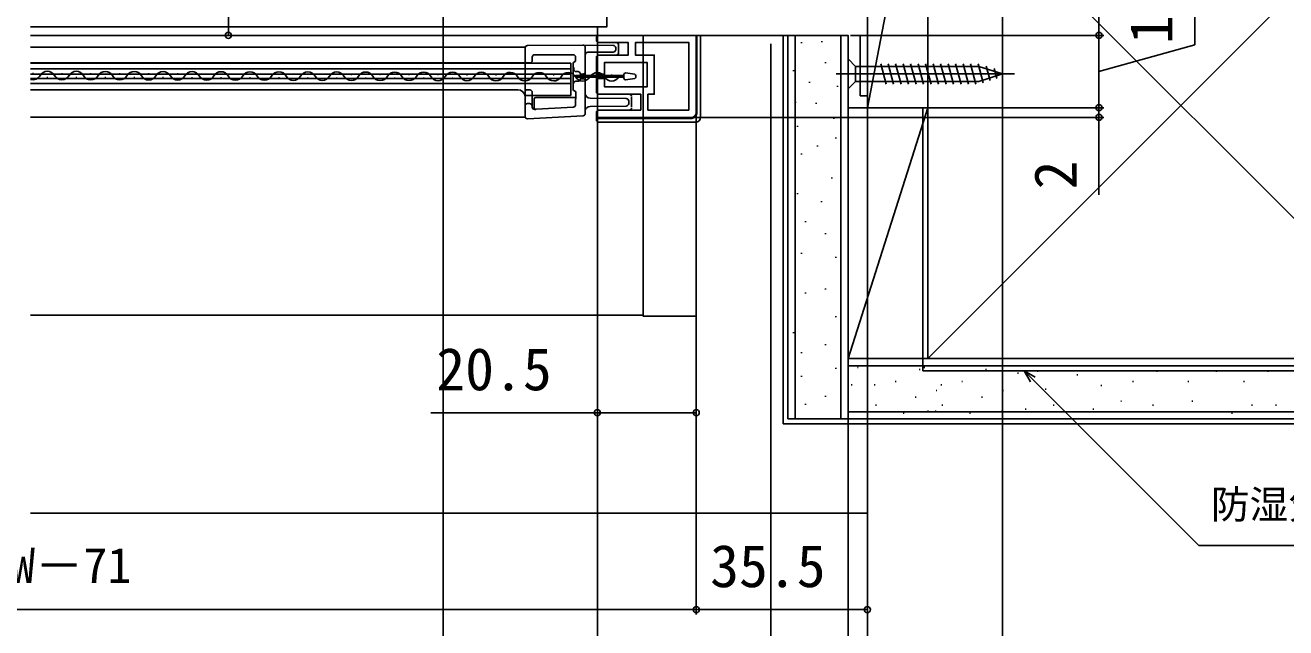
# Model space of a CAD drawing. Units: millimetres, scale not verified. Extents: x -525 to 525, y -783 to 778.
# Drawn here: x 0.4 to 261.7, y -568.5 to -443.6 of the extents above; entities that cross this region are included whole.
import ezdxf
from ezdxf.enums import TextEntityAlignment as Align

# ---------------------------------------------------------------- set-up
doc = ezdxf.new("R2010")
doc.units = ezdxf.units.MM
doc.header["$LTSCALE"] = 4
for name, color, linetype in [('0-2_YKK_11', 7, 'Continuous'), ('0-4_YKK_12', 2, 'Continuous'), ('0-5_YKK_13', 4, 'Continuous'), ('0-7_YKK_D', 6, 'Continuous'), ('0-9_YSS_K', 3, 'Continuous'), ('0-A_YSS_KE', 3, 'Continuous')]:
    doc.layers.add(name, color=color, linetype=linetype)
doc.styles.add('ＭＳ ゴシック', font='')
doc.styles.get('ＭＳ ゴシック').set_extended_font_data('MS Gothic')

msp = doc.modelspace()

# ---------------------------------------------------------------- linework, layer by layer
at = {"layer": '0-2_YKK_11'}
for points in [[(175, -331.7), (175, -392.3), (203, -392.3), (203, -395.7), (201.1, -395.7), (200.6, -395.2), (200.1, -394.7), (175, -394.7), (175, -445.7), (173.5, -445.7), (173.5, -458.2), (175, -458.2), (175, -460.7), (171, -460.7), (171, -445.7), (119, -445.7), (119, -443.9), (121, -443.9), (121, -435.7), (124.3, -435.7)], [(119, -445.7), (139.5, -445.7), (139.5, -461.7)], [(138.5, -462.7), (119, -462.7), (119, -461.2), (128, -461.2), (128, -457.9), (119, -457.9), (119, -454.65), (120.5, -454.65), (120.5, -456.4), (129.3, -456.4), (129.3, -451.3), (120.5, -451.3), (120.5, -453.75), (119, -453.75), (119, -449.8), (125.4, -449.8), (125.4, -447.2), (119, -447.2), (119, -445.7)]]:
    msp.add_lwpolyline(points, dxfattribs=at)
msp.add_lwpolyline([(138, -461.2), (138, -447.2), (126.9, -447.2), (126.9, -449.8), (130.8, -449.8), (130.8, -457.9), (129.5, -457.9), (129.5, -461.2)], close=True, dxfattribs=at)
msp.add_arc((138.5, -461.7), 1, 270.00001, 359.99999, dxfattribs=at)
at = {"layer": '0-4_YKK_12'}
for p, q in [((1.5, -443.9), (119.5, -443.9)), ((1.5, -445.7), (119.5, -445.7)), ((1.5, -448.17), (104, -448.17)), ((104, -448.17), (104, -462.67)), ((1.5, -451.37), (104, -451.37)), ((113.5, -451.47), (1.5, -451.47)), ((113.5, -458.17), (113.5, -451.47)), ((1.5, -452.67), (113.5, -452.67)), ((1.5, -453.72), (113.5, -453.72)), ((1.5, -454.62), (113.5, -454.62)), ((1.871, -453.634), (2.071, -453.634)), ((4.869, -454.401), (5.069, -454.401)), ((7.871, -453.648), (8.071, -453.649)), ((10.869, -454.415), (11.069, -454.416)), ((13.871, -453.662), (14.071, -453.663)), ((16.869, -454.43), (17.069, -454.43)), ((19.871, -453.677), (20.071, -453.677)), ((22.869, -454.444), (23.069, -454.445)), ((25.871, -453.691), (26.071, -453.692)), ((28.869, -454.459), (29.069, -454.459)), ((31.871, -453.706), (32.071, -453.706)), ((34.869, -454.473), (35.069, -454.473)), ((37.871, -453.72), (38.071, -453.721)), ((40.869, -454.487), (41.069, -454.488)), ((43.871, -453.735), (44.071, -453.735)), ((46.869, -454.502), (47.069, -454.502)), ((49.871, -453.749), (50.071, -453.75)), ((52.869, -454.516), (53.069, -454.517)), ((55.871, -453.763), (56.071, -453.764)), ((58.869, -454.531), (59.069, -454.531)), ((61.871, -453.778), (62.071, -453.778)), ((64.869, -454.545), (65.069, -454.546)), ((67.871, -453.792), (68.071, -453.793)), ((70.869, -454.56), (71.069, -454.56)), ((73.871, -453.807), (74.071, -453.807)), ((76.869, -454.574), (77.069, -454.574)), ((79.871, -453.821), (80.071, -453.822)), ((82.869, -454.588), (83.069, -454.589)), ((85.871, -453.836), (86.071, -453.836)), ((88.869, -454.603), (89.069, -454.603)), ((91.871, -453.85), (92.071, -453.851)), ((94.869, -454.617), (95.069, -454.618)), ((97.871, -453.865), (98.071, -453.865)), ((100.869, -454.632), (101.069, -454.632)), ((103.871, -453.879), (104.071, -453.879)), ((106.869, -454.646), (107.069, -454.647)), ((109.871, -453.893), (110.071, -453.894)), ((112.869, -454.661), (113.069, -454.661)), ((115.871, -453.908), (116.071, -453.908)), ((118.869, -454.675), (119.069, -454.676)), ((121.871, -453.922), (122.071, -453.923)), ((1.5, -455.67), (113.5, -455.67)), ((1.5, -456.97), (102.5, -456.97)), ((103.97, -458.17), (113.5, -458.17)), ((171, -460.7), (171.5, -460.7)), ((1.5, -462.67), (104, -462.67)), ((128.5, -503.7), (1.5, -503.7))]:
    msp.add_line(p, q, dxfattribs=at)
for centre, radius, start, end in [((1.972, -453.175), 1.718, 254.05507, 330.65963), ((4.968, -454.859), 1.718, 29.06471, 150.65963), ((7.972, -453.19), 1.718, 209.06471, 330.65963), ((10.968, -454.874), 1.718, 29.06471, 150.65963), ((13.972, -453.204), 1.718, 209.06471, 330.65963), ((16.968, -454.888), 1.718, 29.06471, 150.65963), ((19.972, -453.219), 1.718, 209.06471, 330.65963), ((22.968, -454.903), 1.718, 29.06471, 150.65963), ((25.972, -453.233), 1.718, 209.06471, 330.65963), ((28.968, -454.917), 1.718, 29.06471, 150.65963), ((31.972, -453.248), 1.718, 209.06471, 330.65963), ((34.968, -454.932), 1.718, 29.06471, 150.65963), ((37.972, -453.262), 1.718, 209.06471, 330.65963), ((40.968, -454.946), 1.718, 29.06471, 150.65963), ((43.972, -453.276), 1.718, 209.06471, 330.65963), ((46.968, -454.96), 1.718, 29.06471, 150.65963), ((49.972, -453.291), 1.718, 209.06471, 330.65963), ((52.968, -454.975), 1.718, 29.06471, 150.65963), ((55.972, -453.305), 1.718, 209.06471, 330.65963), ((58.968, -454.989), 1.718, 29.06471, 150.65963), ((61.972, -453.32), 1.718, 209.06471, 330.65963), ((64.968, -455.004), 1.718, 29.06471, 150.65963), ((67.972, -453.334), 1.718, 209.06471, 330.65963), ((70.968, -455.018), 1.718, 29.06471, 150.65963), ((73.972, -453.349), 1.718, 209.06471, 330.65963), ((76.968, -455.033), 1.718, 29.06471, 150.65963), ((79.972, -453.363), 1.718, 209.06471, 330.65963), ((82.968, -455.047), 1.718, 29.06471, 150.65963), ((85.972, -453.377), 1.718, 209.06471, 330.65963), ((88.968, -455.062), 1.718, 29.06471, 150.65963), ((91.972, -453.392), 1.718, 209.06471, 330.65963), ((94.968, -455.076), 1.718, 29.06471, 150.65963), ((97.972, -453.406), 1.718, 209.06471, 330.65963), ((100.968, -455.09), 1.718, 29.06471, 150.65963), ((103.972, -453.421), 1.718, 209.06471, 330.65963), ((106.968, -455.105), 1.718, 29.06471, 150.65963), ((109.972, -453.435), 1.718, 209.06471, 330.65963), ((112.968, -455.119), 1.718, 29.06471, 150.65963), ((115.972, -453.45), 1.718, 209.06471, 330.65963), ((118.968, -455.134), 1.718, 29.06471, 150.65963), ((121.972, -453.464), 1.718, 209.06471, 330.65963), ((102.5, -458.47), 1.5, 0, 90)]:
    msp.add_arc(centre, radius, start, end, dxfattribs=at)
at = {"layer": '0-5_YKK_13'}
for p, q in [((118.8, -446.7), (118.8, -446.2)), ((139.6, -461.9), (139.6, -445.7)), ((104, -448.32), (104, -450.92)), ((122.304, -447.775), (116.004, -447.72)), ((116.5, -452.334), (116.5, -448.22)), ((116.996, -449.216), (122.304, -449.169)), ((122.9, -447.2), (119.3, -447.2)), ((122.8, -448.669), (122.8, -448.275)), ((123.4, -449.3), (123.4, -447.7)), ((104, -457.32), (104, -450.92)), ((104.5, -451.42), (104.873, -451.42)), ((104.873, -451.42), (105, -451.42)), ((105.5, -450.92), (105.5, -450.22)), ((106, -449.72), (114, -449.72)), ((114, -451.512), (114, -456.921)), ((114.5, -450.92), (114.5, -450.22)), ((118.8, -450.3), (118.8, -457.4)), ((122.9, -449.8), (119.3, -449.8)), ((171.001, -450.6), (172.551, -452.15)), ((172.551, -452.15), (198.085, -452.15)), ((177.746, -451.6), (178.871, -455.8)), ((179.299, -451.6), (180.424, -455.8)), ((180.852, -451.6), (181.977, -455.8)), ((182.404, -451.6), (183.53, -455.8)), ((183.957, -451.6), (185.083, -455.8)), ((185.51, -451.6), (186.636, -455.8)), ((187.063, -451.6), (188.189, -455.8)), ((188.616, -451.6), (189.742, -455.8)), ((190.169, -451.6), (191.295, -455.8)), ((191.722, -451.6), (192.847, -455.8)), ((193.275, -451.6), (194.4, -455.8)), ((194.828, -451.6), (195.953, -455.8)), ((196.381, -451.6), (197.506, -455.8)), ((197.934, -451.6), (198.99, -455.541)), ((203.001, -453.7), (198.085, -452.15)), ((199.608, -452.053), (200.422, -455.089)), ((114.127, -452.334), (114.092, -452.72)), ((124.504, -454), (114.504, -454)), ((114.522, -453.22), (114.593, -453.22)), ((114.593, -453.22), (114.592, -453.22)), ((115, -453.22), (114.593, -453.22)), ((115.5, -453.72), (115.5, -453.744)), ((116, -453.744), (115.5, -453.744)), ((115.5, -453.744), (115.5, -454)), ((115.5, -454.4), (115.5, -454.696)), ((115.5, -454.696), (115.5, -454.72)), ((115.5, -454.696), (116, -454.696)), ((116, -453.744), (116, -454)), ((116, -454.4), (116, -454.696)), ((116.5, -453.246), (116.5, -452.334)), ((116.5, -454.042), (116.5, -453.246)), ((116.5, -454.397), (116.5, -454.042)), ((116.5, -455.194), (116.5, -454.397)), ((124.504, -454.605), (124.504, -453.795)), ((124.846, -453.498), (126.746, -453.765)), ((124.846, -454.902), (126.746, -454.635)), ((127.004, -454.338), (127.004, -454.062)), ((168.501, -453.7), (205.501, -453.7)), ((203.001, -453.7), (198.085, -455.25)), ((203.001, -453.7), (198.085, -455.25)), ((201.304, -452.588), (201.854, -454.638)), ((104, -457.32), (104, -460.32)), ((104.961, -457.02), (104.3, -457.02)), ((105, -457.02), (104.961, -457.02)), ((114.593, -455.22), (114.522, -455.22)), ((116.5, -456.106), (116.5, -455.194)), ((116.5, -461.89), (116.5, -456.106)), ((172.551, -455.25), (198.085, -455.25)), ((104.873, -459.82), (104.5, -459.82)), ((104.956, -459.82), (104.873, -459.82)), ((105.5, -460.56), (105.5, -457.52)), ((105.933, -460.748), (105.933, -458.853)), ((106.233, -458.553), (114.267, -458.553)), ((114.503, -458.917), (114.567, -458.853)), ((114.503, -460.076), (114.503, -458.917)), ((114.567, -458.853), (114.567, -457.52)), ((125.004, -458.794), (117.491, -458.729)), ((119.3, -457.9), (125.6, -457.9)), ((125.5, -459.846), (125.5, -459.294)), ((126.1, -458.5), (126.1, -460.5)), ((104, -460.32), (104, -462.493)), ((104.526, -462.992), (116.026, -462.39)), ((106.026, -461.06), (106.248, -461.048)), ((106.248, -461.048), (106.313, -460.98)), ((106.313, -460.98), (114.029, -460.576)), ((117.491, -460.411), (125.004, -460.346)), ((118.8, -461.7), (118.8, -463.2)), ((125.6, -461.2), (119.3, -461.2)), ((118.8, -462.9), (138.6, -462.9)), ((119.3, -463.7), (139.4, -463.7))]:
    msp.add_line(p, q, dxfattribs=at)
for points in [[(140.4, -462.7), (140.4, -445.7), (119.3, -445.7)], [(116.004, -447.72), (116, -447.72), (104.496, -447.82)], [(171.001, -450.6), (171.001, -456.8), (172.551, -455.25), (172.551, -452.15)], [(114.504, -454), (114.504, -454.4), (124.504, -454.4)], [(115, -455.22), (114.593, -455.22), (114.592, -455.22)]]:
    msp.add_lwpolyline(points, dxfattribs=at)
msp.add_lwpolyline([(128.5, -445.7), (139.5, -445.7), (139.5, -503.9), (128.5, -503.9)], close=True, dxfattribs=at)
for centre, radius, start, end in [((119.3, -446.2), 0.5, 90, 180), ((119.3, -446.7), 0.5, 180, 270), ((104.5, -448.32), 0.5, 90.5, 180), ((116, -448.22), 0.5, 0, 89.5), ((117, -449.716), 0.5, 90.5, 180), ((122.3, -448.275), 0.5, 0, 89.5), ((122.3, -448.669), 0.5, 270.5, 0), ((122.9, -447.7), 0.5, 0, 90), ((122.9, -449.3), 0.5, 270, 0), ((104.5, -450.92), 0.5, 180, 270), ((119.3, -450.3), 0.5, 90, 180), ((115, -453.72), 0.5, 0, 90), ((115, -454.72), 0.5, 270, 0), ((116.001, -453.245), 0.499, 269.86814, 359.86749), ((116.001, -455.195), 0.499, 0.13256, 90.13181), ((124.804, -453.795), 0.3, 82, 180), ((124.804, -454.605), 0.3, 180, 278), ((126.704, -454.062), 0.3, 0, 82), ((126.704, -454.338), 0.3, 278, 0), ((104.3, -457.32), 0.3, 90, 180), ((114.522, -455.72), 0.5, 90.00106, 180.00113), ((104.5, -460.32), 0.5, 90, 180), ((117.5, -457.729), 1, 180, 269.5), ((119.3, -457.4), 0.5, 180, 270), ((125, -459.294), 0.5, 0, 89.5), ((125, -459.846), 0.5, 270.5, 0), ((125.6, -458.4), 0.5, 0, 90), ((104.5, -462.493), 0.5, 180, 273), ((114.003, -460.076), 0.5, 273.00166, 359.99834), ((116, -461.89), 0.5, 273, 0), ((117.5, -461.411), 1, 90.5, 180), ((119.3, -461.7), 0.5, 90, 180), ((125.6, -460.7), 0.5, 270, 0), ((138.6, -461.9), 1, 270, 0), ((119.3, -463.2), 0.5, 180, 270), ((139.4, -462.7), 1, 270, 0)]:
    msp.add_arc(centre, radius, start, end, dxfattribs=at)
for centre, major_axis, ratio, start_param, end_param in [((105, -450.92), (0.5, 0), 0.999962, 4.712389, 6.2831853), ((106, -450.22), (0.354, -0.354), 0.999924, 2.3562326, 3.9269527), ((114, -450.22), (-0.354, -0.354), 0.999924, 2.3562326, 3.9269527), ((114.3, -451.512), (-0.212, 0.212), 0.999924, 5.6652293, 7.0685454), ((114.2, -450.92), (-0.212, 0.212), 0.999924, 2.5236367, 3.9269527), ((114.592, -452.72), (-0.337, 0.369), 0.999579, 0.8308003, 2.4007602), ((105, -457.52), (0.5, 0), 0.999962, 6.2831853, 7.8539816), ((114.3, -456.921), (-0.212, -0.212), 0.999924, 5.4978252, 7.0138864), ((114.267, -457.52), (-0.212, -0.212), 0.999924, 2.3562326, 3.8722937), ((104.956, -460.32), (0.5, 0), 0.999962, 6.2831853, 7.8539816), ((106.233, -458.853), (0.212, -0.212), 0.999924, 2.3562326, 3.9269527), ((114.267, -458.853), (-0.212, -0.212), 0.999924, 2.3562326, 3.9269527), ((106, -460.56), (0.344, 0.363), 0.99992, 2.3300547, 3.9531306), ((106.233, -460.748), (0.207, 0.218), 0.99992, 2.3300547, 3.9531306)]:
    msp.add_ellipse(centre, major_axis=major_axis, ratio=ratio, start_param=start_param, end_param=end_param, dxfattribs=at)
at = {"layer": '0-7_YKK_D'}
for p, q in [((42.499, -330.7), (42.499, -445.7)), ((203, -395.589), (203, -645.7)), ((223, -395.7), (223, -445.7)), ((87, -431.7), (87, -605.7)), ((62.499, -445.7), (41.499, -445.7)), ((119, -445.8), (119, -585.7)), ((171.5, -445.7), (224, -445.7)), ((172.5, -445.7), (224, -445.7)), ((223, -445.7), (223, -460.7)), ((119, -447.427), (119, -605.7)), ((119, -448.427), (119, -605.7)), ((155, -447.427), (155, -605.7)), ((139.5, -454.95), (139.5, -565.7)), ((223, -460.7), (223, -458.15)), ((171, -461.2), (171, -605.7)), ((175, -460.45), (175, -625.7)), ((175, -460.45), (175, -645.7)), ((175, -460.7), (175, -565.7)), ((175, -461.2), (175, -605.7)), ((175.5, -460.7), (224, -460.7)), ((180.25, -460.7), (224, -460.7)), ((223, -460.7), (223, -462.7)), ((119, -462.95), (119, -524.9)), ((139.5, -462.7), (224, -462.7)), ((139.5, -462.7), (139.5, -524.9)), ((155, -464.7), (155, -625.7)), ((175, -464.7), (175, -645.7)), ((223, -462.7), (223, -478.755)), ((155, -465.7), (155, -625.7)), ((139.5, -511.1), (139.5, -565.7)), ((-139.5, -564.7), (139.5, -564.7)), ((139.5, -564.7), (175, -564.7))]:
    msp.add_line(p, q, dxfattribs=at)
for points in [[(223, -453.2), (242.856, -447.649), (242.856, -428.921)], [(208.806, -517.486), (207.486, -515.2), (209.772, -516.52)], [(207.486, -515.2), (209.289, -517.003), (243.703, -551.417), (366.889, -551.417)], [(139.5, -523.9), (119, -523.9), (84.495, -523.9)]]:
    msp.add_lwpolyline(points, dxfattribs=at)
for centre in [(42.499, -445.7), (223, -445.7), (223, -445.7), (223, -460.7), (223, -460.7), (223, -462.7), (119, -523.9), (139.5, -523.9), (139.5, -564.7), (139.5, -564.7), (175, -564.7)]:
    msp.add_circle(centre, 0.637, dxfattribs=at)
at = {"layer": '0-9_YSS_K'}
for p, q in [((174.997, -460.7), (187.498, -395.7)), ((187.5, -512.7), (292.5, -407.7)), ((187.5, -407.7), (292.5, -512.7)), ((157.5, -526.2), (157.5, -445.7)), ((160, -525.2), (160, -445.7)), ((165.552, -446.892), (165.552, -447.092)), ((169.5, -525.2), (169.5, -445.7)), ((161.341, -447.119), (161.341, -447.319)), ((166.286, -451.24), (166.286, -451.44)), ((159.692, -452.888), (159.692, -453.088)), ((162.989, -455.361), (162.989, -455.561)), ((168.78, -456.182), (168.78, -456.382)), ((160.095, -459.5), (160.095, -459.7)), ((164.383, -459.69), (164.383, -459.89)), ((171, -512.7), (171, -460.251)), ((187.5, -460.7), (171, -460.7)), ((187.5, -460.7), (171, -512.7)), ((187.5, -512.7), (187.5, -460.7)), ((160.517, -464.426), (160.517, -464.626)), ((168.001, -462.808), (168.001, -463.008)), ((168.434, -466.899), (168.434, -467.099)), ((161.341, -470.195), (161.341, -470.395)), ((164.637, -468.547), (164.637, -468.747)), ((167.61, -475.14), (167.61, -475.34)), ((160.517, -478.437), (160.517, -478.637)), ((165.462, -480.085), (165.462, -480.285)), ((162.165, -484.206), (162.165, -484.406)), ((166.286, -486.679), (166.286, -486.879)), ((161.341, -490.799), (161.341, -490.999)), ((168.434, -491.624), (168.434, -491.824)), ((162.165, -498.972), (162.165, -499.172)), ((166.286, -498.148), (166.286, -498.348)), ((168.434, -503.917), (168.434, -504.117)), ((159.692, -507.214), (159.692, -507.414)), ((161.341, -511.335), (161.341, -511.535)), ((166.286, -509.686), (166.286, -509.886)), ((168.434, -514.631), (168.434, -514.831)), ((187.5, -512.7), (171, -512.7)), ((352.494, -514.2), (171, -514.2)), ((172.911, -514.53), (173.111, -514.53)), ((186.684, -514.53), (186.884, -514.53)), ((161.341, -516.28), (161.341, -516.48)), ((180.767, -517.414), (180.967, -517.414)), ((185.708, -514.919), (185.908, -514.919)), ((194.54, -517.414), (194.74, -517.414)), ((199.481, -514.919), (199.681, -514.919)), ((206.108, -515.699), (206.308, -515.699)), ((210.199, -515.266), (210.399, -515.266)), ((218.44, -516.09), (218.64, -516.09)), ((229.978, -517.414), (230.178, -517.414)), ((234.923, -515.266), (235.123, -515.266)), ((241.448, -517.414), (241.648, -517.414)), ((247.217, -515.266), (247.417, -515.266)), ((252.986, -517.414), (253.186, -517.414)), ((257.931, -515.266), (258.131, -515.266)), ((171.616, -518.148), (171.816, -518.148)), ((176.419, -518.148), (176.619, -518.148)), ((189.216, -519.317), (189.416, -519.317)), ((190.192, -518.148), (190.392, -518.148)), ((202.989, -519.317), (203.189, -519.317)), ((211.847, -519.062), (212.047, -519.062)), ((223.385, -518.238), (223.585, -518.238)), ((162.165, -522.049), (162.165, -522.249)), ((166.286, -520.401), (166.286, -520.601)), ((176.646, -522.359), (176.846, -522.359)), ((184.887, -520.711), (185.087, -520.711)), ((190.419, -522.359), (190.619, -522.359)), ((198.66, -520.711), (198.86, -520.711)), ((213.495, -522.359), (213.695, -522.359)), ((227.506, -521.535), (227.706, -521.535)), ((234.099, -522.359), (234.299, -522.359)), ((242.272, -521.535), (242.472, -521.535)), ((254.635, -522.359), (254.835, -522.359)), ((259.579, -522.359), (259.78, -522.359)), ((352.494, -523.7), (171, -523.7)), ((175, -525.2), (175, -544.7)), ((182.415, -524.007), (182.615, -524.007)), ((187.463, -523.605), (187.663, -523.605)), ((189.027, -523.605), (189.227, -523.605)), ((196.188, -524.007), (196.388, -524.007)), ((202.8, -523.605), (203, -523.605)), ((207.726, -523.183), (207.926, -523.183)), ((221.737, -523.183), (221.937, -523.183)), ((250.514, -524.007), (250.714, -524.007)), ((352.494, -526.2), (157.5, -526.2)), ((175, -544.7), (1.497, -544.7))]:
    msp.add_line(p, q, dxfattribs=at)
msp.add_lwpolyline([(187.498, -460.7), (187.498, -395.7), (174.998, -395.7), (174.997, -460.7)], close=True, dxfattribs=at)
at = {"layer": '0-A_YSS_KE'}
for p, q in [((158.5, -525.2), (158.5, -445.7)), ((158.5, -445.7), (171, -445.7)), ((171, -525.2), (171, -445.7)), ((186.5, -460.7), (186.5, -515.2)), ((352.494, -512.7), (171, -512.7)), ((171, -525.2), (171, -512.7)), ((186.5, -515.2), (352.494, -515.2)), ((158.5, -525.2), (171, -525.2)), ((352.494, -525.2), (171, -525.2))]:
    msp.add_line(p, q, dxfattribs=at)
msp.add_lwpolyline([(292.5, -407.7), (187.5, -407.7), (187.5, -512.7), (292.5, -512.7)], dxfattribs=at)

# ---------------------------------------------------------------- texts
at = {"layer": '0-7_YKK_D', "style": 'ＭＳ ゴシック'}
for s, p in [('15', (240.856, -447.49)), ('2', (221, -477.641))]:
    msp.add_text(s, height=8.798, rotation=90, dxfattribs=at).set_placement(p, align=Align.BOTTOM_LEFT)
for s, height, p in [('20.5', 8.798, (85.609, -521.9)), ('防湿気密フィルム（別途）', 5.865, (246.234, -547.609)), ('網戸出来幅＝W－71', 7.331, (-62.557, -561.393)), ('35.5', 8.798, (142.386, -562.7))]:
    msp.add_text(s, height=height, dxfattribs=at).set_placement(p, align=Align.BOTTOM_LEFT)

doc.saveas('drawing.dxf')
